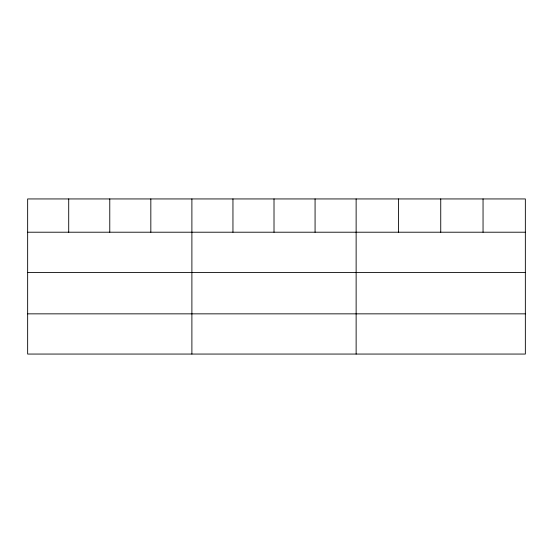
<?xml version="1.0" encoding="UTF-8"?>
<svg xmlns="http://www.w3.org/2000/svg" width="553" height="553" viewBox="0 0 553 553"><rect width="100%" height="100%" fill="white"/><g stroke="black" fill="none" stroke-linecap="round" stroke-linejoin="round"><path stroke-width="0.83" d="M525.35 272.422L525.35 198.942L27.65 198.942L27.65 354.058L525.35 354.058L525.35 272.422L27.65 272.422M27.65 232.212L525.35 232.212M27.65 313.848L525.35 313.848M483.046 198.942L483.046 232.212M440.741 198.942L440.741 232.212M398.437 198.942L398.437 232.212M356.132 198.942L356.132 354.058M315.072 198.942L315.072 232.212M274.012 198.942L274.012 232.212M232.951 198.942L232.951 232.212M191.891 198.942L191.891 354.058M150.831 198.942L150.831 232.212M109.771 198.942L109.771 232.212M68.71 198.942L68.71 232.212"/></g></svg>
